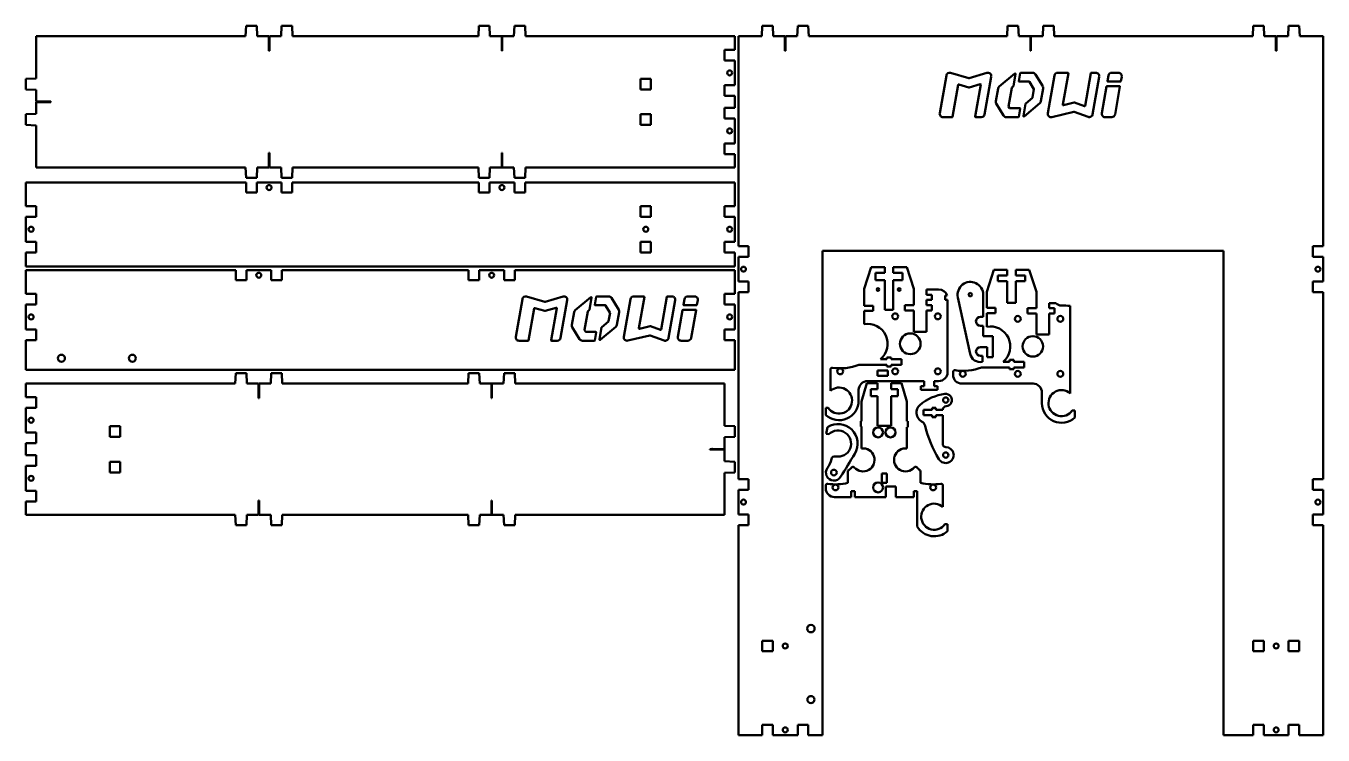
# Model space of a CAD drawing. Header units: millimetres. Extents: x 58 to 792, y 115 to 1159.
# Drawn here: x 60 to 792, y 115 to 514 of the extents above; entities that cross this region are included whole.
import ezdxf

# ---------------------------------------------------------------- set-up
doc = ezdxf.new("R2010")
doc.units = ezdxf.units.MM
doc.layers.add('Visible (ISO)', color=7, linetype='Continuous', lineweight=50)

msp = doc.modelspace()

# ---------------------------------------------------------------- linework, layer by layer
at = {"layer": 'Visible (ISO)'}
for p, q in [((184.16, 508.41), (184.41, 514.21)), ((184.41, 514.21), (190.41, 514.21)), ((190.41, 514.21), (190.66, 508.41)), ((204.16, 508.41), (204.41, 514.21)), ((204.41, 514.21), (210.41, 514.21)), ((210.41, 514.21), (210.66, 508.41)), ((315.43, 508.41), (315.68, 514.21)), ((315.68, 514.21), (321.68, 514.21)), ((321.68, 514.21), (321.93, 508.41)), ((335.43, 508.41), (335.68, 514.21)), ((335.68, 514.21), (341.68, 514.21)), ((341.68, 514.21), (341.93, 508.41)), ((475.38, 514.21), (475.13, 508.41)), ((481.38, 514.21), (475.38, 514.21)), ((481.63, 508.41), (481.38, 514.21)), ((495.38, 514.21), (495.13, 508.41)), ((501.38, 514.21), (495.38, 514.21)), ((501.63, 508.41), (501.38, 514.21)), ((613.75, 514.21), (613.5, 508.41)), ((619.75, 514.21), (613.75, 514.21)), ((620, 508.41), (619.75, 514.21)), ((633.75, 514.21), (633.5, 508.41)), ((639.75, 514.21), (633.75, 514.21)), ((640, 508.41), (639.75, 514.21)), ((752.12, 514.21), (751.87, 508.41)), ((758.12, 514.21), (752.12, 514.21)), ((758.37, 508.41), (758.12, 514.21)), ((772.12, 514.21), (771.87, 508.41)), ((778.12, 514.21), (772.12, 514.21)), ((778.37, 508.41), (778.12, 514.21)), ((66.14, 508.41), (66.14, 484.66)), ((66.14, 508.41), (184.16, 508.41)), ((190.66, 508.41), (197.26, 508.41)), ((197.26, 501.7), (197.26, 508.41)), ((197.56, 508.41), (204.16, 508.41)), ((197.56, 508.41), (197.56, 501.7)), ((210.66, 508.41), (315.43, 508.41)), ((321.93, 508.41), (328.53, 508.41)), ((328.53, 501.7), (328.53, 508.41)), ((328.83, 508.41), (335.43, 508.41)), ((328.83, 508.41), (328.83, 501.7)), ((341.93, 508.41), (459.95, 508.41)), ((459.95, 508.41), (459.95, 500.77)), ((461.95, 508.41), (475.13, 508.41)), ((461.95, 508.41), (461.95, 390.14)), ((481.63, 508.41), (488.23, 508.41)), ((488.23, 501.7), (488.23, 508.41)), ((488.53, 508.41), (495.13, 508.41)), ((488.53, 508.41), (488.53, 501.7)), ((501.63, 508.41), (613.5, 508.41)), ((620, 508.41), (626.6, 508.41)), ((626.6, 501.7), (626.6, 508.41)), ((626.9, 508.41), (633.5, 508.41)), ((626.9, 508.41), (626.9, 501.7)), ((640, 508.41), (751.87, 508.41)), ((758.37, 508.41), (764.97, 508.41)), ((764.97, 501.7), (764.97, 508.41)), ((765.27, 508.41), (771.87, 508.41)), ((765.27, 508.41), (765.27, 501.7)), ((778.37, 508.41), (791.55, 508.41)), ((791.55, 390.14), (791.55, 508.41)), ((197.26, 501.2), (197.26, 501.7)), ((197.26, 501.7), (197.26, 501.7)), ((197.26, 500.2), (197.26, 501.2)), ((197.26, 501.2), (197.26, 501.2)), ((197.56, 500.2), (197.26, 500.2)), ((197.56, 501.7), (197.57, 501.7)), ((197.57, 501.2), (197.56, 501.2)), ((197.56, 501.2), (197.56, 500.2)), ((197.57, 501.7), (197.57, 501.2)), ((328.52, 501.2), (328.53, 501.7)), ((328.53, 501.2), (328.52, 501.2)), ((328.53, 501.7), (328.53, 501.7)), ((328.53, 500.2), (328.53, 501.2)), ((328.83, 500.2), (328.53, 500.2)), ((328.83, 501.7), (328.83, 501.7)), ((328.83, 501.7), (328.83, 501.2)), ((328.83, 501.2), (328.83, 501.2)), ((328.83, 501.2), (328.83, 500.2)), ((454.15, 494.78), (454.15, 500.77)), ((454.15, 500.77), (459.95, 500.77)), ((488.22, 501.7), (488.23, 501.7)), ((488.22, 501.2), (488.22, 501.7)), ((488.23, 501.2), (488.22, 501.2)), ((488.23, 500.2), (488.23, 501.2)), ((488.53, 500.2), (488.23, 500.2)), ((488.53, 501.7), (488.53, 501.2)), ((488.53, 501.7), (488.53, 501.7)), ((488.53, 501.2), (488.53, 500.2)), ((488.53, 501.2), (488.53, 501.2)), ((626.59, 501.7), (626.6, 501.7)), ((626.59, 501.2), (626.59, 501.7)), ((626.6, 501.2), (626.59, 501.2)), ((626.6, 500.2), (626.6, 501.2)), ((626.9, 500.2), (626.6, 500.2)), ((626.9, 501.7), (626.9, 501.2)), ((626.9, 501.7), (626.9, 501.7)), ((626.9, 501.2), (626.9, 500.2)), ((626.9, 501.2), (626.9, 501.2)), ((764.96, 501.2), (764.96, 501.7)), ((764.96, 501.7), (764.97, 501.7)), ((764.97, 501.2), (764.96, 501.2)), ((764.97, 500.2), (764.97, 501.2)), ((765.27, 500.2), (764.97, 500.2)), ((765.27, 501.7), (765.27, 501.7)), ((765.27, 501.7), (765.27, 501.2)), ((765.27, 501.2), (765.27, 501.2)), ((765.27, 501.2), (765.27, 500.2)), ((459.95, 494.78), (454.15, 494.78)), ((459.95, 494.78), (459.95, 480.77)), ((60.35, 484.41), (66.14, 484.66)), ((60.35, 478.4), (60.35, 484.41)), ((406.85, 478.41), (406.85, 484.4)), ((406.85, 484.4), (412.64, 484.4)), ((412.64, 484.4), (412.64, 478.41)), ((575.45, 465.02), (579.19, 486.27)), ((581.56, 487.75), (591.89, 484.8)), ((592.03, 484.8), (602.09, 487.75)), ((604.46, 485.62), (600.72, 464.37)), ((609, 480.01), (617.78, 487.38)), ((618.19, 487.15), (616.97, 480.25)), ((620.02, 483.12), (620.81, 487.62)), ((625.92, 482.82), (620.26, 482.82)), ((621.06, 487.82), (627.82, 487.82)), ((628.56, 478.67), (626.13, 482.7)), ((629.43, 486.92), (633.5, 480.18)), ((636.37, 465.02), (640.12, 486.27)), ((641.97, 487.82), (647.71, 487.82)), ((647.96, 487.53), (644.84, 469.86)), ((657.38, 469.2), (660.63, 487.62)), ((660.88, 487.82), (663.51, 487.82)), ((665.36, 485.62), (661.61, 464.37)), ((669.99, 483.12), (670.55, 486.27)), ((677.34, 482.82), (670.24, 482.82)), ((672.39, 487.82), (676.2, 487.82)), ((678.05, 485.62), (677.59, 483.03)), ((66.14, 478.15), (60.35, 478.4)), ((66.14, 478.15), (66.14, 471.55)), ((412.64, 478.41), (406.85, 478.41)), ((454.15, 474.78), (454.15, 480.77)), ((454.15, 480.77), (459.95, 480.77)), ((585.88, 481.03), (582.71, 463.03)), ((591.91, 479.59), (586.2, 481.22)), ((598.28, 481.42), (592.04, 479.59)), ((595.42, 463.12), (598.6, 481.14)), ((607.1, 471.77), (608.36, 478.9)), ((616.05, 479.32), (614.21, 468.89)), ((616.89, 480.1), (616.13, 479.47)), ((627.77, 473.82), (628.59, 478.5)), ((633.74, 478.88), (632.48, 471.75)), ((666.8, 465.02), (669.46, 480.12)), ((669.71, 480.32), (676.82, 480.32)), ((677.06, 480.03), (674.3, 464.37)), ((66.14, 471.55), (72.85, 471.55)), ((66.14, 471.26), (66.14, 464.66)), ((72.85, 471.26), (66.14, 471.26)), ((72.85, 471.55), (72.85, 471.56)), ((72.85, 471.56), (73.35, 471.56)), ((72.85, 471.25), (72.85, 471.26)), ((73.35, 471.25), (72.85, 471.25)), ((73.35, 471.56), (73.35, 471.55)), ((73.35, 471.55), (74.35, 471.55)), ((74.35, 471.26), (73.35, 471.26)), ((73.35, 471.26), (73.35, 471.25)), ((74.35, 471.55), (74.35, 471.26)), ((459.95, 474.78), (454.15, 474.78)), ((454.15, 462.04), (454.15, 468.04)), ((454.15, 468.04), (459.95, 468.04)), ((459.95, 474.78), (459.95, 468.04)), ((611.41, 463.73), (607.34, 470.47)), ((614.24, 468.72), (614.71, 467.94)), ((622.65, 463.5), (623.87, 470.39)), ((631.84, 470.63), (623.06, 463.26)), ((623.95, 470.54), (627.68, 473.68)), ((645.15, 469.58), (651.31, 471.06)), ((651.45, 471.05), (657.05, 469.01)), ((60.35, 464.41), (66.14, 464.66)), ((60.35, 458.4), (60.35, 464.41)), ((406.85, 458.41), (406.85, 464.4)), ((406.85, 464.4), (412.64, 464.4)), ((412.64, 464.4), (412.64, 458.41)), ((459.95, 462.04), (454.15, 462.04)), ((459.95, 462.04), (459.95, 448.04)), ((582.47, 462.82), (577.29, 462.82)), ((598.87, 462.82), (595.67, 462.82)), ((619.78, 462.82), (613.02, 462.82)), ((614.92, 467.82), (620.58, 467.82)), ((620.82, 467.53), (620.03, 463.03)), ((651.01, 465.84), (638.66, 462.88)), ((659.12, 462.94), (651.16, 465.83)), ((672.45, 462.82), (668.65, 462.82)), ((66.14, 458.15), (60.35, 458.4)), ((66.14, 458.15), (66.14, 434.4)), ((412.64, 458.41), (406.85, 458.41)), ((454.15, 442.04), (454.15, 448.04)), ((454.15, 448.04), (459.95, 448.04)), ((197.26, 441.61), (197.26, 442.61)), ((197.26, 442.61), (197.56, 442.61)), ((197.26, 441.11), (197.26, 441.61)), ((197.26, 441.61), (197.26, 441.61)), ((197.26, 434.4), (197.26, 441.11)), ((197.26, 441.11), (197.26, 441.11)), ((197.56, 442.61), (197.56, 441.61)), ((197.56, 441.61), (197.57, 441.61)), ((197.57, 441.11), (197.56, 441.11)), ((197.56, 441.11), (197.56, 434.4)), ((197.57, 441.61), (197.57, 441.11)), ((328.53, 441.11), (328.52, 441.61)), ((328.52, 441.61), (328.53, 441.61)), ((328.53, 441.61), (328.53, 442.61)), ((328.53, 442.61), (328.83, 442.61)), ((328.53, 434.4), (328.53, 441.11)), ((328.53, 441.11), (328.53, 441.11)), ((328.83, 442.61), (328.83, 441.61)), ((328.83, 441.61), (328.83, 441.61)), ((328.83, 441.61), (328.83, 441.11)), ((328.83, 441.11), (328.83, 441.11)), ((328.83, 441.11), (328.83, 434.4)), ((459.95, 442.04), (454.15, 442.04)), ((459.95, 442.04), (459.95, 434.4)), ((184.16, 434.4), (66.14, 434.4)), ((184.41, 428.61), (184.16, 434.4)), ((190.66, 434.4), (190.41, 428.61)), ((197.26, 434.4), (190.66, 434.4)), ((204.16, 434.4), (197.56, 434.4)), ((204.41, 428.61), (204.16, 434.4)), ((210.66, 434.4), (210.41, 428.61)), ((315.43, 434.4), (210.66, 434.4)), ((315.68, 428.61), (315.43, 434.4)), ((321.93, 434.4), (321.68, 428.61)), ((328.53, 434.4), (321.93, 434.4)), ((335.43, 434.4), (328.83, 434.4)), ((335.68, 428.61), (335.43, 434.4)), ((341.93, 434.4), (341.68, 428.61)), ((459.95, 434.4), (341.93, 434.4)), ((60.35, 412.62), (60.35, 426.06)), ((60.35, 426.06), (184.41, 426.06)), ((190.41, 428.61), (184.41, 428.61)), ((184.41, 420.26), (184.41, 426.06)), ((190.41, 426.06), (190.41, 420.26)), ((190.41, 426.06), (204.41, 426.06)), ((210.41, 428.61), (204.41, 428.61)), ((204.41, 420.26), (204.41, 426.06)), ((210.41, 426.06), (210.41, 420.26)), ((210.41, 426.06), (315.68, 426.06)), ((321.68, 428.61), (315.68, 428.61)), ((315.68, 420.26), (315.68, 426.06)), ((321.68, 426.06), (321.68, 420.26)), ((321.68, 426.06), (335.68, 426.06)), ((341.68, 428.61), (335.68, 428.61)), ((335.68, 420.26), (335.68, 426.06)), ((341.68, 426.06), (341.68, 420.26)), ((341.68, 426.06), (459.95, 426.06)), ((459.95, 412.62), (459.95, 426.06)), ((190.41, 420.26), (184.41, 420.26)), ((210.41, 420.26), (204.41, 420.26)), ((321.68, 420.26), (315.68, 420.26)), ((341.68, 420.26), (335.68, 420.26)), ((60.35, 412.62), (66.14, 412.62)), ((66.14, 412.62), (66.14, 406.63)), ((406.85, 412.62), (412.65, 412.62)), ((406.85, 406.63), (406.85, 412.62)), ((412.65, 412.62), (412.65, 406.63)), ((454.15, 406.63), (454.15, 412.62)), ((454.15, 412.62), (459.95, 412.62)), ((66.14, 406.63), (60.35, 406.63)), ((60.35, 392.62), (60.35, 406.63)), ((412.65, 406.63), (406.85, 406.63)), ((459.95, 406.63), (454.15, 406.63)), ((459.95, 392.62), (459.95, 406.63)), ((60.35, 392.62), (66.14, 392.62)), ((66.14, 392.62), (66.14, 386.63)), ((406.85, 392.62), (412.65, 392.62)), ((406.85, 386.63), (406.85, 392.62)), ((412.65, 392.62), (412.65, 386.63)), ((454.15, 392.62), (459.95, 392.62)), ((454.15, 386.63), (454.15, 392.62)), ((461.95, 390.14), (467.75, 390.14)), ((467.75, 390.14), (467.75, 384.14)), ((785.75, 384.14), (785.75, 390.14)), ((785.75, 390.14), (791.55, 390.14)), ((66.14, 386.63), (60.35, 386.63)), ((60.35, 378.66), (60.35, 386.63)), ((412.65, 386.63), (406.85, 386.63)), ((459.95, 386.63), (454.15, 386.63)), ((459.95, 378.66), (459.95, 386.63)), ((461.95, 384.14), (461.95, 370.14)), ((467.75, 384.14), (461.95, 384.14)), ((509.35, 114.6), (509.35, 387.4)), ((509.35, 387.4), (735.35, 387.4)), ((735.35, 387.4), (735.35, 114.6)), ((791.55, 384.14), (785.75, 384.14)), ((791.55, 370.14), (791.55, 384.14)), ((60.35, 378.66), (459.95, 378.66)), ((178.61, 376.66), (60.35, 376.66)), ((60.35, 363.22), (60.35, 376.66)), ((178.61, 370.86), (178.61, 376.66)), ((184.61, 376.66), (184.61, 370.86)), ((198.61, 376.66), (184.61, 376.66)), ((198.61, 370.86), (198.61, 376.66)), ((204.61, 376.66), (204.61, 370.86)), ((309.88, 376.66), (204.61, 376.66)), ((309.88, 370.86), (309.88, 376.66)), ((315.88, 376.66), (315.88, 370.86)), ((329.88, 376.66), (315.88, 376.66)), ((329.88, 370.86), (329.88, 376.66)), ((335.88, 376.66), (335.88, 370.86)), ((459.95, 376.66), (335.88, 376.66)), ((459.95, 376.66), (459.95, 363.22)), ((536.86, 378.22), (532.86, 366.06)), ((544.46, 378.22), (536.86, 378.22)), ((539.16, 371.02), (539.16, 375.02)), ((539.16, 375.02), (544.46, 375.02)), ((544.46, 375.02), (544.46, 378.22)), ((556.86, 378.22), (549.26, 378.22)), ((549.26, 378.22), (549.26, 375.02)), ((549.26, 375.02), (554.56, 375.02)), ((554.56, 375.02), (554.56, 371.02)), ((560.86, 366.06), (556.86, 378.22)), ((605.95, 376.79), (601.95, 364.31)), ((613.55, 376.79), (605.95, 376.79)), ((608.25, 373.59), (613.55, 373.59)), ((608.25, 370.39), (608.25, 373.59)), ((613.55, 373.59), (613.55, 376.79)), ((625.95, 376.79), (618.35, 376.79)), ((618.35, 376.79), (618.35, 373.59)), ((618.35, 373.59), (623.65, 373.59)), ((623.65, 373.59), (623.65, 370.39)), ((629.95, 364.31), (625.95, 376.79)), ((184.61, 370.86), (178.61, 370.86)), ((204.61, 370.86), (198.61, 370.86)), ((315.88, 370.86), (309.88, 370.86)), ((335.88, 370.86), (329.88, 370.86)), ((461.95, 370.14), (467.75, 370.14)), ((467.75, 370.14), (467.75, 364.14)), ((532.86, 356.52), (532.86, 366.06)), ((544.46, 371.02), (539.16, 371.02)), ((544.46, 354.32), (544.46, 371.02)), ((549.26, 371.02), (549.26, 354.32)), ((554.56, 371.02), (549.26, 371.02)), ((560.86, 356.82), (560.86, 366.06)), ((574.86, 365.77), (568.06, 365.77)), ((568.06, 365.77), (568.06, 362.77)), ((613.55, 370.39), (608.25, 370.39)), ((613.55, 358.22), (613.55, 370.39)), ((618.35, 370.39), (618.35, 358.16)), ((623.65, 370.39), (618.35, 370.39)), ((785.75, 364.14), (785.75, 370.14)), ((785.75, 370.14), (791.55, 370.14)), ((60.35, 363.22), (66.15, 363.22)), ((66.15, 363.22), (66.15, 357.22)), ((336.46, 339.02), (340.2, 360.27)), ((342.57, 361.75), (352.9, 358.8)), ((353.04, 358.8), (363.1, 361.75)), ((365.47, 359.62), (361.73, 338.37)), ((370.01, 354.01), (378.79, 361.38)), ((379.2, 361.15), (377.98, 354.25)), ((381.03, 357.12), (381.82, 361.62)), ((382.07, 361.82), (388.83, 361.82)), ((390.43, 360.92), (394.51, 354.18)), ((397.38, 339.02), (401.13, 360.27)), ((402.98, 361.82), (408.72, 361.82)), ((408.97, 361.53), (405.85, 343.86)), ((418.39, 343.2), (421.64, 361.62)), ((421.89, 361.82), (424.52, 361.82)), ((426.36, 359.62), (422.62, 338.37)), ((431, 357.12), (431.56, 360.27)), ((433.4, 361.82), (437.21, 361.82)), ((439.06, 359.62), (438.6, 357.03)), ((454.15, 363.22), (459.95, 363.22)), ((454.15, 357.22), (454.15, 363.22)), ((461.95, 364.14), (461.95, 258.87)), ((467.75, 364.14), (461.95, 364.14)), ((568.06, 362.77), (571.06, 362.77)), ((568.06, 359.82), (571.06, 359.82)), ((568.06, 356.82), (568.06, 359.82)), ((571.06, 362.77), (571.06, 359.82)), ((578.61, 359.82), (578.61, 362.32)), ((578.61, 362.32), (579.61, 362.32)), ((578.61, 359.82), (579.86, 359.82)), ((579.86, 359.82), (579.86, 319.07)), ((585.71, 361.25), (592.53, 329.5)), ((599.95, 350.26), (599.95, 362.76)), ((601.95, 355.39), (601.95, 364.31)), ((629.95, 364.31), (629.95, 355.09)), ((791.55, 364.14), (785.75, 364.14)), ((791.55, 258.87), (791.55, 364.14)), ((66.15, 357.22), (60.35, 357.22)), ((60.35, 343.22), (60.35, 357.22)), ((346.89, 355.03), (343.72, 337.03)), ((352.91, 353.59), (347.21, 355.22)), ((359.29, 355.42), (353.05, 353.59)), ((356.43, 337.12), (359.61, 355.14)), ((368.11, 345.77), (369.37, 352.9)), ((377.06, 353.32), (375.22, 342.89)), ((377.9, 354.1), (377.14, 353.47)), ((386.93, 356.82), (381.27, 356.82)), ((389.57, 352.67), (387.14, 356.7)), ((388.78, 347.82), (389.6, 352.5)), ((394.75, 352.88), (393.49, 345.75)), ((427.81, 339.02), (430.47, 354.12)), ((430.72, 354.32), (437.83, 354.32)), ((438.35, 356.82), (431.25, 356.82)), ((438.07, 354.03), (435.31, 338.37)), ((459.95, 357.22), (454.15, 357.22)), ((459.95, 357.22), (459.95, 343.22)), ((537.86, 356.52), (532.86, 356.52)), ((532.86, 353.57), (537.86, 353.57)), ((532.86, 346.14), (532.86, 353.57)), ((537.86, 353.57), (537.86, 356.52)), ((549.26, 354.32), (544.46, 354.32)), ((555.86, 356.82), (555.86, 353.87)), ((560.86, 356.82), (555.86, 356.82)), ((555.86, 353.87), (560.86, 353.87)), ((560.86, 353.87), (560.86, 341.87)), ((571.06, 356.82), (568.06, 356.82)), ((568.06, 353.87), (571.06, 353.87)), ((568.06, 341.87), (568.06, 353.87)), ((571.06, 353.87), (571.06, 356.82)), ((606.95, 355.39), (601.95, 355.39)), ((601.95, 352.44), (606.95, 352.44)), ((601.95, 344.71), (601.95, 352.44)), ((606.95, 352.44), (606.95, 355.39)), ((613.55, 358.22), (618.35, 358.16)), ((624.95, 355.09), (624.95, 352.14)), ((629.95, 355.09), (624.95, 355.09)), ((624.95, 352.14), (629.95, 352.14)), ((629.95, 352.14), (629.95, 340.24)), ((637.15, 358.04), (640.97, 358.04)), ((637.15, 355.09), (637.15, 358.04)), ((640.15, 355.09), (637.15, 355.09)), ((637.15, 352.14), (640.15, 352.14)), ((637.15, 340.24), (637.15, 352.14)), ((640.15, 352.14), (640.15, 355.09)), ((648.95, 356.43), (648.95, 307.16)), ((372.42, 337.73), (368.35, 344.47)), ((383.66, 337.5), (384.87, 344.39)), ((392.85, 344.63), (384.07, 337.26)), ((384.96, 344.54), (388.69, 347.68)), ((406.16, 343.58), (412.32, 345.06)), ((412.46, 345.05), (418.06, 343.01)), ((598.4, 350.26), (599.95, 350.26)), ((599.95, 345.26), (598.4, 345.26)), ((599.95, 339.46), (599.95, 345.26)), ((60.35, 343.22), (66.15, 343.22)), ((66.15, 337.22), (60.35, 337.22)), ((60.35, 320.45), (60.35, 337.22)), ((66.15, 343.22), (66.15, 337.22)), ((343.47, 336.82), (338.3, 336.82)), ((359.88, 336.82), (356.68, 336.82)), ((380.79, 336.82), (374.03, 336.82)), ((375.25, 342.72), (375.72, 341.94)), ((375.93, 341.82), (381.58, 341.82)), ((381.83, 341.53), (381.04, 337.03)), ((412.02, 339.84), (399.67, 336.88)), ((420.13, 336.94), (412.17, 339.83)), ((433.46, 336.82), (429.66, 336.82)), ((454.15, 343.22), (459.95, 343.22)), ((454.15, 337.22), (454.15, 343.22)), ((459.95, 337.22), (454.15, 337.22)), ((459.95, 337.22), (459.95, 320.45)), ((560.86, 341.87), (568.06, 341.87)), ((605.45, 339.46), (599.95, 339.46)), ((605.45, 327.46), (605.45, 339.46)), ((629.95, 340.24), (637.15, 340.24)), ((598.4, 333.26), (602.15, 333.26)), ((602.15, 333.26), (602.15, 327.46)), ((545.61, 323.22), (529.87, 323.22)), ((542.05, 326.42), (545.61, 326.42)), ((545.61, 326.42), (545.61, 327.42)), ((545.61, 327.42), (548.11, 327.42)), ((545.61, 322.22), (545.61, 323.22)), ((548.11, 322.22), (545.61, 322.22)), ((548.11, 327.42), (548.11, 326.42)), ((548.11, 326.42), (553.9, 326.42)), ((553.9, 323.22), (548.11, 323.22)), ((548.11, 323.22), (548.11, 322.22)), ((553.9, 326.42), (553.9, 323.22)), ((599.55, 328.26), (598.4, 328.26)), ((614.7, 321.79), (598.96, 321.79)), ((599.55, 324.87), (599.55, 328.26)), ((602.15, 327.46), (605.45, 327.46)), ((611.14, 324.99), (614.7, 324.99)), ((614.7, 324.99), (614.7, 325.99)), ((614.7, 325.99), (617.2, 325.99)), ((614.7, 320.79), (614.7, 321.79)), ((617.2, 325.99), (617.2, 324.99)), ((617.2, 324.99), (622.99, 324.99)), ((622.99, 321.79), (617.2, 321.79)), ((617.2, 321.79), (617.2, 320.79)), ((622.99, 324.99), (622.99, 321.79)), ((459.95, 320.45), (60.35, 320.45)), ((178.61, 318.45), (178.36, 312.65)), ((184.61, 318.45), (178.61, 318.45)), ((184.86, 312.65), (184.61, 318.45)), ((198.61, 318.45), (198.36, 312.65)), ((204.61, 318.45), (198.61, 318.45)), ((204.86, 312.65), (204.61, 318.45)), ((309.88, 318.45), (309.63, 312.65)), ((315.88, 318.45), (309.88, 318.45)), ((316.13, 312.65), (315.88, 318.45)), ((329.88, 318.45), (329.63, 312.65)), ((335.88, 318.45), (329.88, 318.45)), ((336.13, 312.65), (335.88, 318.45)), ((513.86, 308.59), (513.86, 320.6)), ((540.36, 317.07), (540.36, 320.07)), ((540.36, 320.07), (546.16, 320.07)), ((546.16, 317.07), (540.36, 317.07)), ((546.16, 320.07), (546.16, 317.07)), ((582.95, 317.64), (582.95, 319.18)), ((617.2, 320.79), (614.7, 320.79)), ((178.36, 312.65), (60.35, 312.65)), ((60.35, 312.65), (60.35, 305.02)), ((191.46, 312.65), (184.86, 312.65)), ((191.46, 312.65), (191.46, 305.95)), ((198.36, 312.65), (191.76, 312.65)), ((191.76, 305.95), (191.76, 312.65)), ((309.63, 312.65), (204.86, 312.65)), ((322.73, 312.65), (316.13, 312.65)), ((322.73, 312.65), (322.73, 305.95)), ((329.63, 312.65), (323.03, 312.65)), ((323.03, 305.95), (323.03, 312.65)), ((454.15, 312.65), (336.13, 312.65)), ((454.15, 312.65), (454.15, 288.9)), ((529.76, 309.07), (529.76, 303.07)), ((534.43, 312.81), (531.41, 302.59)), ((540.31, 312.81), (534.43, 312.81)), ((566.74, 314.07), (534.76, 314.07)), ((536.61, 309.61), (540.31, 309.61)), ((536.61, 305.61), (536.61, 309.61)), ((540.31, 309.61), (540.31, 312.81)), ((553.99, 312.81), (548.11, 312.81)), ((548.11, 312.81), (548.11, 309.61)), ((548.11, 309.61), (551.81, 309.61)), ((551.81, 309.61), (551.81, 305.61)), ((557.01, 302.59), (553.99, 312.81)), ((564.74, 311.12), (566.74, 311.12)), ((564.74, 309.12), (564.74, 311.12)), ((574.24, 309.12), (564.74, 309.12)), ((566.74, 311.12), (566.74, 314.07)), ((574.86, 314.07), (572.24, 314.07)), ((572.24, 314.07), (572.24, 311.12)), ((572.24, 311.12), (574.24, 311.12)), ((574.24, 311.12), (574.24, 309.12)), ((628.05, 312.64), (587.95, 312.64)), ((633.05, 301.64), (633.05, 307.64)), ((66.15, 305.02), (60.35, 305.02)), ((66.15, 299.02), (66.15, 305.02)), ((191.46, 305.95), (191.46, 305.45)), ((191.46, 305.95), (191.46, 305.95)), ((191.46, 305.45), (191.46, 304.45)), ((191.46, 305.45), (191.46, 305.45)), ((191.46, 304.45), (191.76, 304.45)), ((191.77, 305.95), (191.76, 305.95)), ((191.76, 305.45), (191.77, 305.45)), ((191.76, 304.45), (191.76, 305.45)), ((191.77, 305.45), (191.77, 305.95)), ((322.73, 305.95), (322.73, 305.45)), ((322.73, 305.95), (322.73, 305.95)), ((322.73, 305.45), (322.73, 304.45)), ((322.73, 305.45), (322.73, 305.45)), ((322.73, 304.45), (323.03, 304.45)), ((323.03, 305.95), (323.03, 305.95)), ((323.03, 305.45), (323.03, 305.95)), ((323.03, 305.45), (323.03, 305.45)), ((323.03, 304.45), (323.03, 305.45)), ((531.41, 302.59), (531.41, 291.41)), ((540.31, 305.61), (536.61, 305.61)), ((540.31, 288.91), (540.31, 305.61)), ((551.81, 305.61), (548.11, 305.61)), ((548.11, 305.61), (548.11, 288.91)), ((557.01, 291.41), (557.01, 302.59)), ((60.35, 299.02), (66.15, 299.02)), ((60.35, 299.02), (60.35, 285.02)), ((511.21, 298.97), (512.61, 298.97)), ((511.21, 294.95), (511.21, 298.97)), ((566.34, 297.82), (571.14, 297.82)), ((566.34, 294.92), (566.34, 297.82)), ((571.14, 294.92), (566.34, 294.92)), ((571.14, 298.97), (573.34, 298.97)), ((571.14, 297.82), (571.14, 298.97)), ((571.14, 293.77), (571.14, 294.92)), ((573.34, 293.77), (571.14, 293.77)), ((573.34, 298.97), (573.34, 297.82)), ((573.34, 297.82), (577.14, 297.82)), ((573.34, 294.92), (573.34, 293.77)), ((577.14, 294.92), (573.34, 294.92)), ((577.14, 297.88), (577.14, 297.82)), ((577.14, 294.92), (577.14, 278.73)), ((650.13, 297.44), (651.6, 297.44)), ((651.6, 297.44), (651.6, 293.52)), ((107.65, 288.65), (107.65, 282.65)), ((113.45, 288.65), (107.65, 288.65)), ((113.45, 282.65), (113.45, 288.65)), ((459.95, 288.65), (454.15, 288.9)), ((459.95, 282.65), (459.95, 288.65)), ((512.23, 288.19), (511.52, 284.34)), ((530.96, 291.41), (531.41, 291.41)), ((530.96, 288.46), (530.96, 291.41)), ((531.41, 288.46), (530.96, 288.46)), ((531.41, 276.11), (531.41, 288.46)), ((548.11, 288.91), (540.31, 288.91)), ((557.01, 291.41), (557.46, 291.41)), ((557.01, 288.16), (557.01, 276.11)), ((557.46, 288.16), (557.01, 288.16)), ((557.46, 291.41), (557.46, 288.16)), ((66.15, 285.02), (60.35, 285.02)), ((60.35, 279.02), (66.15, 279.02)), ((60.35, 279.02), (60.35, 272.28)), ((66.15, 279.02), (66.15, 285.02)), ((107.65, 282.65), (113.45, 282.65)), ((454.15, 282.4), (459.95, 282.65)), ((454.15, 282.4), (454.15, 275.8)), ((511.52, 284.34), (512.96, 284.07)), ((66.15, 272.28), (60.35, 272.28)), ((66.15, 266.28), (66.15, 272.28)), ((445.95, 275.8), (445.95, 275.5)), ((446.95, 275.8), (445.95, 275.8)), ((445.95, 275.5), (446.95, 275.5)), ((446.95, 275.81), (446.95, 275.8)), ((447.45, 275.81), (446.95, 275.81)), ((446.95, 275.5), (447.45, 275.5)), ((446.95, 275.5), (446.95, 275.5)), ((447.45, 275.8), (447.45, 275.81)), ((454.15, 275.8), (447.45, 275.8)), ((447.45, 275.5), (454.15, 275.5)), ((447.45, 275.5), (447.45, 275.5)), ((454.15, 275.5), (454.15, 268.9)), ((60.35, 266.28), (66.15, 266.28)), ((60.35, 266.28), (60.35, 252.28)), ((107.65, 268.65), (107.65, 262.65)), ((113.45, 268.65), (107.65, 268.65)), ((113.45, 262.65), (113.45, 268.65)), ((459.95, 268.65), (454.15, 268.9)), ((459.95, 262.65), (459.95, 268.65)), ((523.71, 256.71), (523.71, 263.6)), ((564.71, 263.6), (564.71, 256.71)), ((107.65, 262.65), (113.45, 262.65)), ((454.15, 262.4), (459.95, 262.65)), ((454.15, 262.4), (454.15, 238.65)), ((461.95, 258.87), (467.75, 258.87)), ((467.75, 258.87), (467.75, 252.87)), ((542.81, 256.81), (542.81, 262.01)), ((542.81, 262.01), (545.61, 262.01)), ((545.61, 256.81), (542.81, 256.81)), ((545.61, 262.01), (545.61, 256.81)), ((785.75, 252.87), (785.75, 258.87)), ((785.75, 258.87), (791.55, 258.87)), ((66.15, 252.28), (60.35, 252.28)), ((66.15, 246.28), (66.15, 252.28)), ((461.95, 252.87), (461.95, 238.87)), ((467.75, 252.87), (461.95, 252.87)), ((511.21, 253.66), (511.21, 255.2)), ((525.61, 248.66), (516.21, 248.66)), ((525.61, 248.66), (525.61, 252.06)), ((525.61, 252.06), (527.61, 252.06)), ((527.61, 252.06), (527.61, 248.66)), ((545.16, 248.66), (527.61, 248.66)), ((545.16, 248.66), (545.16, 254.66)), ((545.16, 254.66), (550.71, 254.66)), ((550.71, 254.66), (550.71, 248.66)), ((560.81, 248.66), (550.71, 248.66)), ((560.81, 248.66), (560.81, 252.06)), ((560.81, 252.06), (562.81, 252.06)), ((562.81, 232.1), (562.81, 252.06)), ((577.21, 255.2), (577.21, 243.19)), ((791.55, 252.87), (785.75, 252.87)), ((791.55, 238.87), (791.55, 252.87)), ((60.35, 246.28), (66.15, 246.28)), ((60.35, 246.28), (60.35, 238.65)), ((191.46, 246.85), (191.46, 245.85)), ((191.76, 246.85), (191.46, 246.85)), ((191.46, 245.85), (191.46, 245.35)), ((191.46, 245.85), (191.46, 245.85)), ((191.46, 245.35), (191.46, 238.65)), ((191.46, 245.35), (191.46, 245.35)), ((191.76, 245.85), (191.76, 246.85)), ((191.77, 245.85), (191.76, 245.85)), ((191.76, 245.35), (191.77, 245.35)), ((191.76, 238.65), (191.76, 245.35)), ((191.77, 245.35), (191.77, 245.85)), ((322.73, 246.85), (322.73, 245.85)), ((323.03, 246.85), (322.73, 246.85)), ((322.73, 245.85), (322.73, 245.35)), ((322.73, 245.85), (322.73, 245.85)), ((322.73, 245.35), (322.73, 238.65)), ((322.73, 245.35), (322.73, 245.35)), ((323.03, 245.85), (323.03, 246.85)), ((323.03, 245.85), (323.03, 245.85)), ((323.03, 245.35), (323.03, 245.85)), ((323.03, 245.35), (323.03, 245.35)), ((323.03, 238.65), (323.03, 245.35)), ((60.35, 238.65), (178.36, 238.65)), ((178.36, 238.65), (178.61, 232.85)), ((184.61, 232.85), (184.86, 238.65)), ((184.86, 238.65), (191.46, 238.65)), ((191.76, 238.65), (198.36, 238.65)), ((198.36, 238.65), (198.61, 232.85)), ((204.61, 232.85), (204.86, 238.65)), ((204.86, 238.65), (309.63, 238.65)), ((309.63, 238.65), (309.88, 232.85)), ((315.88, 232.85), (316.13, 238.65)), ((316.13, 238.65), (322.73, 238.65)), ((323.03, 238.65), (329.63, 238.65)), ((329.63, 238.65), (329.88, 232.85)), ((335.88, 232.85), (336.13, 238.65)), ((336.13, 238.65), (454.15, 238.65)), ((461.95, 238.87), (467.75, 238.87)), ((467.75, 238.87), (467.75, 232.87)), ((785.75, 232.87), (785.75, 238.87)), ((785.75, 238.87), (791.55, 238.87)), ((178.61, 232.85), (184.61, 232.85)), ((198.61, 232.85), (204.61, 232.85)), ((309.88, 232.85), (315.88, 232.85)), ((329.88, 232.85), (335.88, 232.85)), ((461.95, 232.87), (461.95, 114.6)), ((467.75, 232.87), (461.95, 232.87)), ((578.39, 233.46), (579.86, 233.46)), ((579.86, 233.46), (579.86, 229.55)), ((791.55, 232.87), (785.75, 232.87)), ((791.55, 114.6), (791.55, 232.87)), ((475.38, 161.91), (475.38, 167.7)), ((475.38, 167.7), (481.38, 167.7)), ((481.38, 161.91), (475.38, 161.91)), ((481.38, 167.7), (481.38, 161.91)), ((752.12, 167.7), (758.12, 167.7)), ((752.12, 161.91), (752.12, 167.7)), ((758.12, 161.91), (752.12, 161.91)), ((758.12, 167.7), (758.12, 161.91)), ((772.12, 161.91), (772.12, 167.7)), ((772.12, 167.7), (778.12, 167.7)), ((778.12, 161.91), (772.12, 161.91)), ((778.12, 167.7), (778.12, 161.91)), ((475.38, 114.6), (475.38, 120.4)), ((475.38, 120.4), (481.38, 120.4)), ((481.38, 120.4), (481.38, 114.6)), ((495.38, 114.6), (495.38, 120.4)), ((495.38, 120.4), (501.38, 120.4)), ((501.38, 120.4), (501.38, 114.6)), ((752.12, 114.6), (752.12, 120.4)), ((752.12, 120.4), (758.12, 120.4)), ((758.12, 120.4), (758.12, 114.6)), ((772.12, 114.6), (772.12, 120.4)), ((772.12, 120.4), (778.12, 120.4)), ((778.12, 120.4), (778.12, 114.6)), ((475.38, 114.6), (461.95, 114.6)), ((495.38, 114.6), (481.38, 114.6)), ((509.35, 114.6), (501.38, 114.6)), ((752.12, 114.6), (735.35, 114.6)), ((772.12, 114.6), (758.12, 114.6)), ((791.55, 114.6), (778.12, 114.6))]:
    msp.add_line(p, q, dxfattribs=at)
for centre, radius in [((457.04, 487.77), 1.4), ((457.04, 455.04), 1.4), ((197.41, 423.15), 1.4), ((328.68, 423.15), 1.4), ((63.25, 399.62), 1.4), ((409.75, 399.62), 1.4), ((457.05, 399.62), 1.4), ((191.61, 373.75), 1.4), ((322.88, 373.75), 1.4), ((464.85, 377.14), 1.4), ((788.65, 377.14), 1.4), ((540.66, 365.66), 0.75), ((552.63, 365.66), 0.75), ((592.75, 362.76), 1), ((63.25, 350.22), 1.4), ((457.05, 350.22), 1.4), ((550.36, 350.57), 1.65), ((574.36, 350.57), 1.65), ((619.45, 349.14), 1.65), ((643.45, 349.14), 1.65), ((558.86, 335.07), 5.85), ((627.95, 333.64), 5.75), ((80.35, 326.95), 2), ((120.35, 326.95), 2), ((519.36, 319.57), 1.65), ((550.36, 319.57), 1.65), ((574.36, 319.57), 1.65), ((588.45, 318.14), 1.65), ((619.45, 318.14), 1.65), ((643.45, 318.14), 1.65), ((578.84, 303.37), 1.5), ((63.25, 292.02), 1.4), ((540.71, 285.16), 2.8), ((547.71, 285.16), 2.8), ((578.84, 272.37), 1.5), ((515.79, 262.5), 1.6), ((63.25, 259.28), 1.4), ((540.71, 254.16), 2.8), ((516.71, 254.16), 1.65), ((571.71, 254.16), 1.65), ((464.85, 245.87), 1.4), ((788.65, 245.87), 1.4), ((502.85, 174.6), 2.1), ((488.38, 164.81), 1.4), ((765.12, 164.81), 1.4), ((502.85, 134.6), 2), ((488.38, 117.51), 1.4), ((765.12, 117.51), 1.4)]:
    msp.add_circle(centre, radius, dxfattribs=at)
for centre, radius, start, end in [((581.04, 485.95), 1.88, 74.05047, 170), ((591.96, 485.04), 0.25, 254.05047, 286.33066), ((602.62, 485.95), 1.87, 350, 106.33066), ((617.94, 487.19), 0.25, 350, 130), ((620.26, 483.07), 0.25, 170, 270), ((621.06, 487.57), 0.25, 90, 170), ((625.92, 482.57), 0.25, 31.13154, 90), ((627.82, 485.95), 1.88, 31.13154, 90), ((641.97, 485.95), 1.88, 90, 170), ((647.71, 487.57), 0.25, 350, 90), ((660.88, 487.57), 0.25, 90, 170), ((663.51, 485.95), 1.87, 350, 90), ((670.24, 483.07), 0.25, 170, 270), ((672.39, 485.95), 1.88, 90, 170), ((676.2, 485.95), 1.87, 350, 90), ((677.34, 483.07), 0.25, 270, 350), ((586.13, 480.98), 0.25, 74.05047, 170), ((591.97, 479.83), 0.25, 254.05047, 286.33066), ((598.35, 481.18), 0.25, 350, 106.33066), ((610.2, 478.58), 1.88, 130, 170), ((616.29, 479.28), 0.25, 130, 170), ((616.73, 480.3), 0.25, 310, 350), ((628.35, 478.55), 0.25, 350, 31.13154), ((631.89, 479.21), 1.87, 350, 31.13154), ((669.71, 480.07), 0.25, 90, 170), ((676.82, 480.07), 0.25, 350, 90), ((608.95, 471.44), 1.87, 170, 211.13154), ((614.45, 468.85), 0.25, 170, 211.13154), ((624.11, 470.35), 0.25, 130, 170), ((627.52, 473.87), 0.25, 310, 350), ((630.63, 472.07), 1.87, 310, 350), ((645.09, 469.82), 0.25, 170, 283.50251), ((651.37, 470.81), 0.25, 69.99934, 103.50251), ((657.14, 469.25), 0.25, 249.99934, 350), ((577.29, 464.7), 1.87, 170, 270), ((582.47, 463.07), 0.25, 270, 350), ((595.67, 463.07), 0.25, 170, 270), ((598.87, 464.7), 1.88, 270, 350), ((613.02, 464.7), 1.88, 211.13154, 270), ((614.92, 468.07), 0.25, 211.13154, 270), ((619.78, 463.07), 0.25, 270, 350), ((620.58, 467.57), 0.25, 350, 90), ((622.9, 463.46), 0.25, 170, 310), ((638.22, 464.7), 1.87, 170, 283.50251), ((651.07, 465.6), 0.25, 69.99934, 103.50251), ((659.76, 464.7), 1.88, 249.99934, 350), ((668.65, 464.7), 1.87, 170, 270), ((672.45, 464.7), 1.88, 270, 350), ((574.86, 360.77), 5, 18.05923, 90), ((592.75, 362.76), 7.2, 0, 192.12246), ((342.05, 359.95), 1.87, 74.05047, 170), ((352.97, 359.04), 0.25, 254.05047, 286.33066), ((363.63, 359.95), 1.87, 350, 106.33066), ((378.95, 361.19), 0.25, 350, 130), ((382.07, 361.57), 0.25, 90, 170), ((388.83, 359.95), 1.88, 31.13154, 90), ((402.98, 359.95), 1.87, 90, 170), ((408.72, 361.57), 0.25, 350, 90), ((421.89, 361.57), 0.25, 90, 170), ((424.52, 359.95), 1.88, 350, 90), ((433.4, 359.95), 1.87, 90, 170), ((437.21, 359.95), 1.88, 350, 90), ((347.14, 354.98), 0.25, 74.05047, 170), ((352.98, 353.83), 0.25, 254.05047, 286.33066), ((359.36, 355.18), 0.25, 350, 106.33066), ((371.21, 352.58), 1.88, 130, 170), ((377.3, 353.28), 0.25, 130, 170), ((377.74, 354.3), 0.25, 310, 350), ((381.27, 357.07), 0.25, 170, 270), ((386.93, 356.57), 0.25, 31.13154, 90), ((389.36, 352.55), 0.25, 350, 31.13154), ((392.9, 353.21), 1.87, 350, 31.13154), ((430.72, 354.07), 0.25, 90, 170), ((431.25, 357.07), 0.25, 170, 270), ((437.83, 354.07), 0.25, 350, 90), ((438.35, 357.07), 0.25, 270, 350), ((644.1, 360.84), 4.2, 221.81031, 270), ((644.1, 301.64), 55, 84.94098, 90), ((369.95, 345.44), 1.88, 170, 211.13154), ((385.12, 344.35), 0.25, 130, 170), ((388.53, 347.87), 0.25, 310, 350), ((391.64, 346.07), 1.88, 310, 350), ((406.1, 343.82), 0.25, 170, 283.50251), ((412.38, 344.81), 0.25, 69.99934, 103.50251), ((534.86, 335.07), 11.25, 309.74578, 100.24035), ((598.4, 347.76), 2.5, 90, 270), ((603.95, 333.64), 11.25, 309.74578, 100.24035), ((338.3, 338.7), 1.88, 170, 270), ((343.47, 337.07), 0.25, 270, 350), ((356.68, 337.07), 0.25, 170, 270), ((359.88, 338.7), 1.88, 270, 350), ((374.03, 338.7), 1.87, 211.13154, 270), ((375.46, 342.85), 0.25, 170, 211.13154), ((375.93, 342.07), 0.25, 211.13154, 270), ((380.79, 337.07), 0.25, 270, 350), ((381.58, 341.57), 0.25, 350, 90), ((383.91, 337.46), 0.25, 170, 310), ((399.23, 338.7), 1.88, 170, 283.50251), ((412.08, 339.6), 0.25, 69.99934, 103.50251), ((418.15, 343.25), 0.25, 249.99934, 350), ((420.77, 338.7), 1.88, 249.99934, 350), ((429.66, 338.7), 1.88, 170, 270), ((433.46, 338.7), 1.87, 270, 350), ((598.4, 330.76), 6, 192.12246, 281.08942), ((598.4, 330.76), 2.5, 90, 270), ((519.36, 350.57), 29.3, 261.45913, 291.02131), ((588.45, 349.14), 29.3, 261.45913, 291.02131), ((514.86, 320.6), 1, 81.45913, 180), ((574.86, 319.07), 5, 270, 0), ((583.95, 319.18), 1, 81.45913, 180), ((587.95, 317.64), 5, 180, 270), ((518.71, 303.07), 7.35, 213.90539, 131.2895), ((534.76, 309.07), 5, 90, 180), ((628.05, 307.64), 5, 0, 90), ((644.1, 301.64), 7.35, 48.7105, 325.1501), ((518.71, 303.07), 11.05, 227.25528, 0), ((567.93, 296.31), 5.61, 130.55824, 241.43388), ((581.87, 280.02), 27.05, 97.40665, 130.55824), ((579.14, 297.88), 2, 93.12678, 180), ((578.84, 303.37), 3.5, 273.12678, 97.40665), ((644.1, 301.64), 11.05, 180, 312.74472), ((518.14, 278.85), 11.05, 328.8756, 122.32657), ((518.14, 278.85), 7.35, 259.07048, 134.73195), ((563.34, 287.87), 4, 13.60479, 61.43388), ((631.3, 304.32), 65.93, 193.60479, 211.33936), ((579, 278.73), 1.86, 180, 268.57043), ((516.36, 269.67), 2, 79.07048, 167.55231), ((-392.76, 828.87), 1075.12, 328.06189, 328.8756), ((532.21, 269.66), 6.5, 220.80444, 97.06971), ((556.21, 269.66), 6.5, 82.93029, 319.19556), ((578.84, 272.37), 4.5, 211.33936, 88.57043), ((515.79, 262.5), 4.5, 143.54618, 328.06189), ((501.72, 272.9), 13, 323.54618, 347.55231), ((520.21, 269.66), 7, 300, 322.2196), ((526.53, 264.76), 1, 40.80444, 142.2196), ((561.89, 264.76), 1, 37.7804, 139.19556), ((568.21, 269.66), 7, 217.7804, 240), ((512.21, 255.2), 1, 81.45913, 180), ((516.71, 285.16), 29.3, 261.45913, 283.82209), ((571.71, 285.16), 29.3, 256.17791, 278.54087), ((576.21, 255.2), 1, 0, 98.54087), ((516.21, 253.66), 5, 180, 270), ((572.36, 237.66), 7.35, 48.7105, 325.1501), ((572.36, 237.66), 11.05, 210.20244, 312.74472)]:
    msp.add_arc(centre, radius, start, end, dxfattribs=at)

doc.saveas('drawing.dxf')
